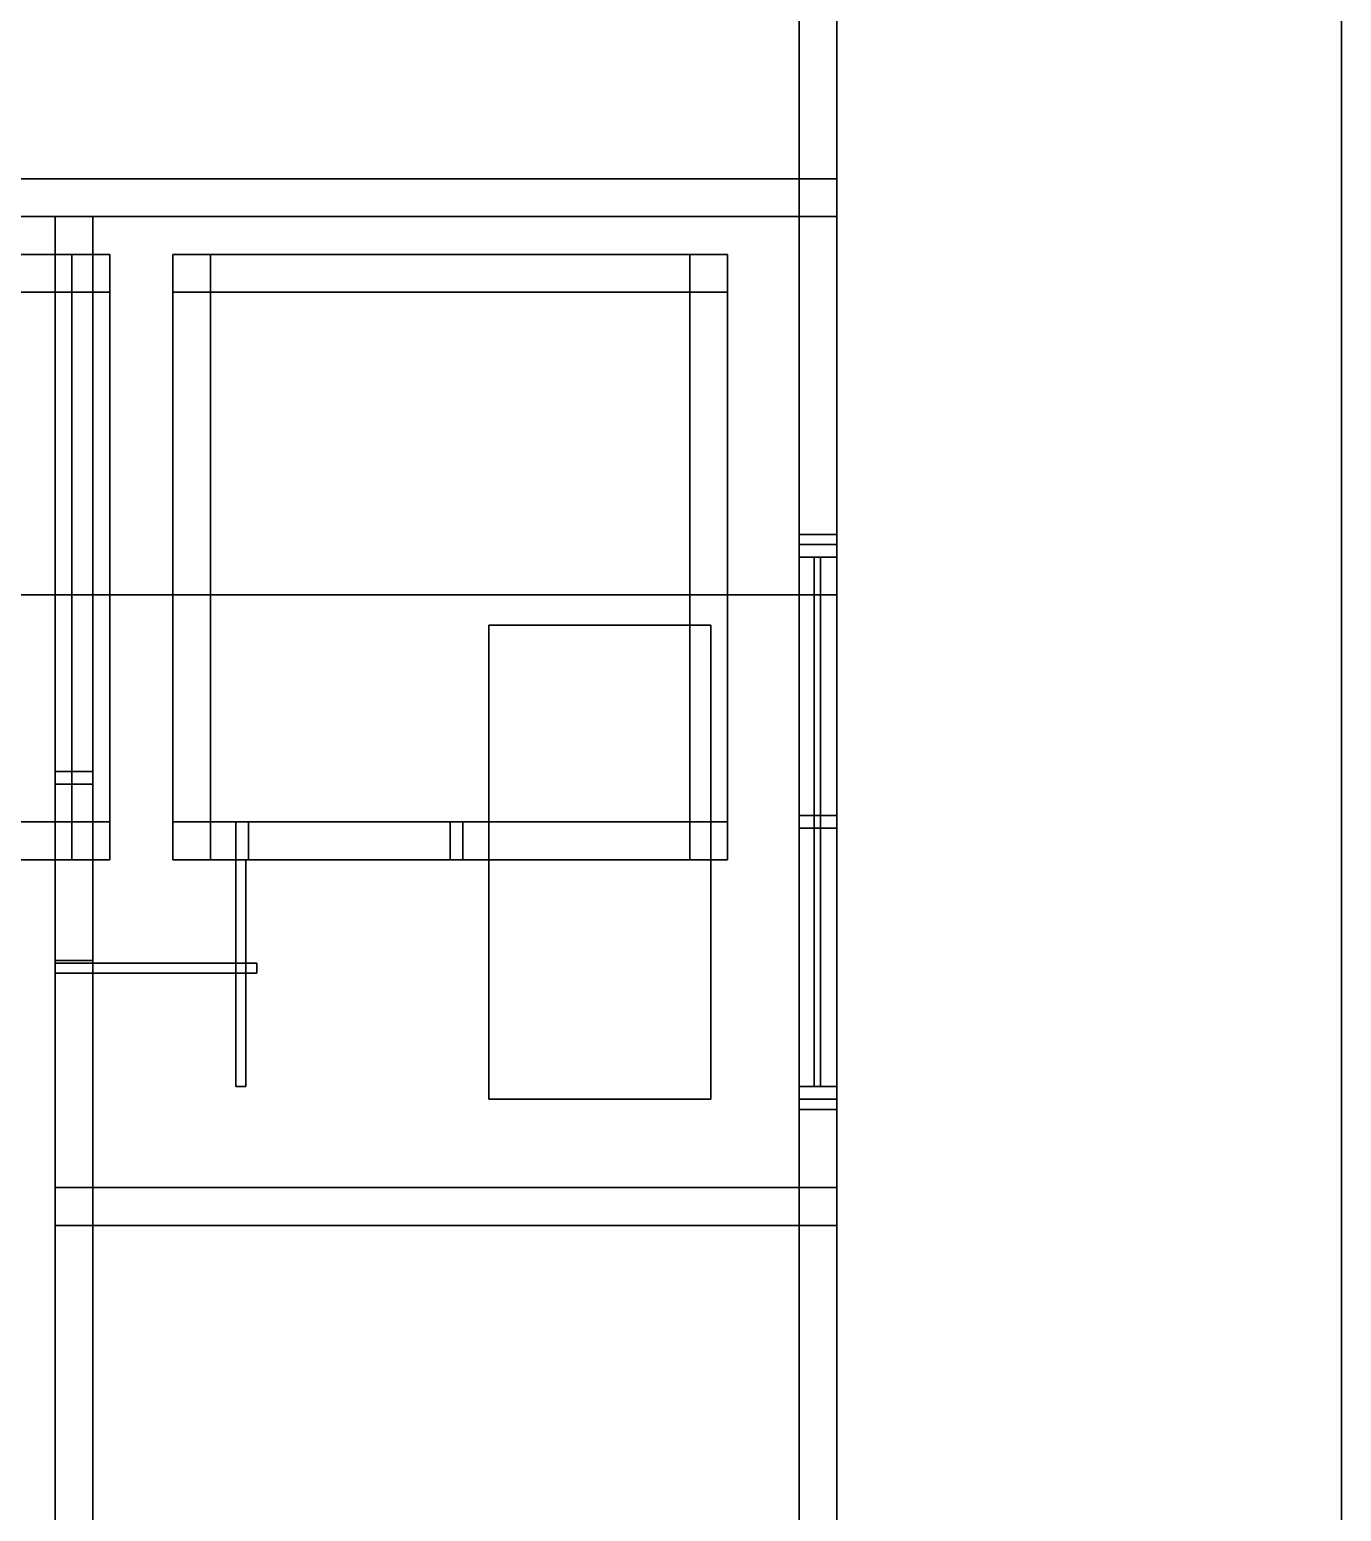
# Model space of a CAD drawing. Header units: metres. Extents: x 0 to 20, y 0 to 50.
# Drawn here: x 14.8 to 20, y 30.87 to 36.74 of the extents above; entities that cross this region are included whole.
import ezdxf

# ---------------------------------------------------------------- set-up
doc = ezdxf.new("R2010")
doc.units = ezdxf.units.M
doc.layers.add('MODELO_3D', color=7, linetype='Continuous')

msp = doc.modelspace()

# ---------------------------------------------------------------- linework, layer by layer
at = {"layer": 'MODELO_3D'}
for points in [[(0, 50, -0.25), (20, 50, -0.25), (20, 0, -0.25), (0, 0, -0.25)], [(20, 50, -0.05), (0, 50, -0.05), (0, 0, -0.05), (20, 0, -0.05)], [(20, 50, -0.25), (20, 50, -0.05), (20, 0, -0.05), (20, 0, -0.25)], [(2, 42, -0.15), (18, 42, -0.15), (18, 12, -0.15), (2, 12, -0.15)], [(18, 42), (2, 42), (2, 12), (18, 12)], [(13.75, 42, 7.05), (18, 42, 7.05), (18, 34.5, 7.05), (13.75, 34.5, 7.05)], [(18, 42, 7.2), (13.75, 42, 7.2), (13.75, 34.5, 7.2), (18, 34.5, 7.2)], [(17.849998, 12), (17.849998, 12, 4), (17.849998, 42, 4), (17.849998, 42)], [(17.849998, 42), (18, 42), (18, 12), (17.849998, 12)], [(18, 42, 4), (17.849998, 42, 4), (17.849998, 12, 4), (18, 12, 4)], [(17.849998, 34.699997, 4.2), (17.849998, 34.699997, 7.05), (17.849998, 42, 7.05), (17.849998, 42, 4.2)], [(17.849998, 42, 4.2), (18, 42, 4.2), (18, 34.699997, 4.2), (17.849998, 34.699997, 4.2)], [(18, 42, 7.05), (17.849998, 42, 7.05), (17.849998, 34.699997, 7.05), (18, 34.699997, 7.05)], [(17.849998, 12, 7.2), (17.849998, 12, 8.1), (17.849998, 42, 8.1), (17.849998, 42, 7.2)], [(17.849998, 42, 7.2), (18, 42, 7.2), (18, 12, 7.2), (17.849998, 12, 7.2)], [(18, 42, 8.1), (17.849998, 42, 8.1), (17.849998, 12, 8.1), (18, 12, 8.1)], [(18, 42, -0.15), (18, 42), (18, 12), (18, 12, -0.15)], [(18, 42), (18, 42, 4), (18, 12, 4), (18, 12)], [(18, 42, 4.2), (18, 42, 7.05), (18, 34.699997, 7.05), (18, 34.699997, 4.2)], [(18, 42, 7.05), (18, 42, 7.2), (18, 34.5, 7.2), (18, 34.5, 7.05)], [(18, 42, 7.2), (18, 42, 8.1), (18, 12, 8.1), (18, 12, 7.2)], [(2, 37, 4), (18, 37, 4), (18, 12, 4), (2, 12, 4)], [(18, 37, 4.2), (2, 37, 4.2), (2, 12, 4.2), (18, 12, 4.2)], [(18, 37, 4), (18, 37, 4.2), (18, 12, 4.2), (18, 12, 4)], [(2, 36.150002), (2, 36.150002, 4), (18, 36.150002, 4), (18, 36.150002)], [(2, 36.150002), (18, 36.150002), (18, 36), (2, 36)], [(18, 36.150002, 4), (2, 36.150002, 4), (2, 36, 4), (18, 36, 4)], [(11, 36.150002, 4.2), (11, 36.150002, 7.05), (18, 36.150002, 7.05), (18, 36.150002, 4.2)], [(11, 36.150002, 4.2), (18, 36.150002, 4.2), (18, 36, 4.2), (11, 36, 4.2)], [(18, 36.150002, 7.05), (11, 36.150002, 7.05), (11, 36, 7.05), (18, 36, 7.05)], [(18, 36.150002), (18, 36.150002, 4), (18, 36, 4), (18, 36)], [(18, 36.150002, 4.2), (18, 36.150002, 7.05), (18, 36, 7.05), (18, 36, 4.2)], [(18, 36), (18, 36, 4), (2, 36, 4), (2, 36)], [(18, 36, 4.2), (18, 36, 7.05), (11, 36, 7.05), (11, 36, 4.2)], [(14.900001, 33.800003, 4.2), (14.900001, 33.800003, 7.05), (14.900001, 36, 7.05), (14.900001, 36, 4.2)], [(14.900001, 36, 4.2), (14.900001, 36, 7.05), (15.05, 36, 7.05), (15.05, 36, 4.2)], [(14.900001, 36, 4.2), (15.05, 36, 4.2), (15.05, 33.800003, 4.2), (14.900001, 33.800003, 4.2)], [(15.05, 36, 7.05), (14.900001, 36, 7.05), (14.900001, 33.800003, 7.05), (15.05, 33.800003, 7.05)], [(15.05, 36, 4.2), (15.05, 36, 7.05), (15.05, 33.800003, 7.05), (15.05, 33.800003, 4.2)], [(12.916666, 35.850002), (12.916666, 35.850002, 4), (15.116667, 35.850002, 4), (15.116667, 35.850002)], [(12.916666, 35.850002), (15.116667, 35.850002), (15.116667, 35.700001), (12.916666, 35.700001)], [(15.116667, 35.850002, 4), (12.916666, 35.850002, 4), (12.916666, 35.700001, 4), (15.116667, 35.700001, 4)], [(14.966667, 33.450001), (14.966667, 33.450001, 4), (14.966667, 35.850002, 4), (14.966667, 35.850002)], [(14.966667, 35.850002), (14.966667, 35.850002, 4), (15.116667, 35.850002, 4), (15.116667, 35.850002)], [(14.966667, 35.850002), (15.116667, 35.850002), (15.116667, 33.450001), (14.966667, 33.450001)], [(15.116667, 35.850002, 4), (14.966667, 35.850002, 4), (14.966667, 33.450001, 4), (15.116667, 33.450001, 4)], [(15.116667, 35.850002), (15.116667, 35.850002, 4), (15.116667, 35.700001, 4), (15.116667, 35.700001)], [(15.116667, 35.850002), (15.116667, 35.850002, 4), (15.116667, 33.450001, 4), (15.116667, 33.450001)], [(15.366667, 35.700001), (15.366667, 35.700001, 4), (15.366667, 35.850002, 4), (15.366667, 35.850002)], [(15.366667, 35.850002), (15.366667, 35.850002, 4), (17.566668, 35.850002, 4), (17.566668, 35.850002)], [(15.366667, 35.850002), (17.566668, 35.850002), (17.566668, 35.700001), (15.366667, 35.700001)], [(17.566668, 35.850002, 4), (15.366667, 35.850002, 4), (15.366667, 35.700001, 4), (17.566668, 35.700001, 4)], [(15.366667, 33.450001), (15.366667, 33.450001, 4), (15.366667, 35.850002, 4), (15.366667, 35.850002)], [(15.366667, 35.850002), (15.366667, 35.850002, 4), (15.516666, 35.850002, 4), (15.516666, 35.850002)], [(15.366667, 35.850002), (15.516666, 35.850002), (15.516666, 33.450001), (15.366667, 33.450001)], [(15.516666, 35.850002, 4), (15.366667, 35.850002, 4), (15.366667, 33.450001, 4), (15.516666, 33.450001, 4)], [(15.516666, 35.850002), (15.516666, 35.850002, 4), (15.516666, 33.450001, 4), (15.516666, 33.450001)], [(17.416666, 33.450001), (17.416666, 33.450001, 4), (17.416666, 35.850002, 4), (17.416666, 35.850002)], [(17.416666, 35.850002), (17.416666, 35.850002, 4), (17.566668, 35.850002, 4), (17.566668, 35.850002)], [(17.416666, 35.850002), (17.566668, 35.850002), (17.566668, 33.450001), (17.416666, 33.450001)], [(17.566668, 35.850002, 4), (17.416666, 35.850002, 4), (17.416666, 33.450001, 4), (17.566668, 33.450001, 4)], [(17.566668, 35.850002), (17.566668, 35.850002, 4), (17.566668, 35.700001, 4), (17.566668, 35.700001)], [(17.566668, 35.850002), (17.566668, 35.850002, 4), (17.566668, 33.450001, 4), (17.566668, 33.450001)], [(15.116667, 35.700001), (15.116667, 35.700001, 4), (12.916666, 35.700001, 4), (12.916666, 35.700001)], [(17.566668, 35.700001), (17.566668, 35.700001, 4), (15.366667, 35.700001, 4), (15.366667, 35.700001)], [(17.849998, 32.459999, 5.065), (17.849998, 32.459999, 5.1), (17.849998, 34.739998, 5.1), (17.849998, 34.739998, 5.065)], [(17.849998, 34.739998, 5.065), (17.849998, 34.739998, 5.1), (18, 34.739998, 5.1), (18, 34.739998, 5.065)], [(17.849998, 34.739998, 5.065), (18, 34.739998, 5.065), (18, 32.459999, 5.065), (17.849998, 32.459999, 5.065)], [(18, 34.739998, 5.1), (17.849998, 34.739998, 5.1), (17.849998, 32.459999, 5.1), (18, 32.459999, 5.1)], [(18, 34.739998, 5.065), (18, 34.739998, 5.1), (18, 32.459999, 5.1), (18, 32.459999, 5.065)], [(17.849998, 34.649998, 5.1), (17.849998, 34.649998, 6.6), (17.849998, 34.700001, 6.6), (17.849998, 34.700001, 5.1)], [(17.849998, 34.700001, 5.1), (17.849998, 34.700001, 6.6), (18, 34.700001, 6.6), (18, 34.700001, 5.1)], [(17.849998, 34.700001, 5.1), (18, 34.700001, 5.1), (18, 34.649998, 5.1), (17.849998, 34.649998, 5.1)], [(18, 34.700001, 6.6), (17.849998, 34.700001, 6.6), (17.849998, 34.649998, 6.6), (18, 34.649998, 6.6)], [(17.849998, 32.5, 4.2), (17.849998, 32.5, 5.1), (17.849998, 34.699997, 5.1), (17.849998, 34.699997, 4.2)], [(17.849998, 34.699997, 4.2), (17.849998, 34.699997, 5.1), (18, 34.699997, 5.1), (18, 34.699997, 4.2)], [(17.849998, 34.699997, 4.2), (18, 34.699997, 4.2), (18, 32.5, 4.2), (17.849998, 32.5, 4.2)], [(18, 34.699997, 5.1), (17.849998, 34.699997, 5.1), (17.849998, 32.5, 5.1), (18, 32.5, 5.1)], [(17.849998, 32.5, 6.6), (17.849998, 32.5, 7.05), (17.849998, 34.699997, 7.05), (17.849998, 34.699997, 6.6)], [(17.849998, 34.699997, 6.6), (17.849998, 34.699997, 7.05), (18, 34.699997, 7.05), (18, 34.699997, 6.6)], [(17.849998, 34.699997, 6.6), (18, 34.699997, 6.6), (18, 32.5, 6.6), (17.849998, 32.5, 6.6)], [(18, 34.699997, 7.05), (17.849998, 34.699997, 7.05), (17.849998, 32.5, 7.05), (18, 32.5, 7.05)], [(17.849998, 32.5, 5.1), (17.849998, 32.5, 5.15), (17.849998, 34.699997, 5.15), (17.849998, 34.699997, 5.1)], [(17.849998, 34.699997, 5.1), (17.849998, 34.699997, 5.15), (18, 34.699997, 5.15), (18, 34.699997, 5.1)], [(17.849998, 34.699997, 5.1), (18, 34.699997, 5.1), (18, 32.5, 5.1), (17.849998, 32.5, 5.1)], [(18, 34.699997, 5.15), (17.849998, 34.699997, 5.15), (17.849998, 32.5, 5.15), (18, 32.5, 5.15)], [(17.849998, 32.5, 6.55), (17.849998, 32.5, 6.6), (17.849998, 34.699997, 6.6), (17.849998, 34.699997, 6.55)], [(17.849998, 34.699997, 6.55), (17.849998, 34.699997, 6.6), (18, 34.699997, 6.6), (18, 34.699997, 6.55)], [(17.849998, 34.699997, 6.55), (18, 34.699997, 6.55), (18, 32.5, 6.55), (17.849998, 32.5, 6.55)], [(18, 34.699997, 6.6), (17.849998, 34.699997, 6.6), (17.849998, 32.5, 6.6), (18, 32.5, 6.6)], [(18, 34.699997, 4.2), (18, 34.699997, 7.05), (17.849998, 34.699997, 7.05), (17.849998, 34.699997, 4.2)], [(18, 34.700001, 5.1), (18, 34.700001, 6.6), (18, 34.649998, 6.6), (18, 34.649998, 5.1)], [(18, 34.699997, 4.2), (18, 34.699997, 5.1), (18, 32.5, 5.1), (18, 32.5, 4.2)], [(18, 34.699997, 6.6), (18, 34.699997, 7.05), (18, 32.5, 7.05), (18, 32.5, 6.6)], [(18, 34.699997, 5.1), (18, 34.699997, 5.15), (18, 32.5, 5.15), (18, 32.5, 5.1)], [(18, 34.699997, 6.55), (18, 34.699997, 6.6), (18, 32.5, 6.6), (18, 32.5, 6.55)], [(18, 34.649998, 5.1), (18, 34.649998, 6.6), (17.849998, 34.649998, 6.6), (17.849998, 34.649998, 5.1)], [(17.91, 32.549999, 5.15), (17.91, 32.549999, 6.55), (17.91, 34.649998, 6.55), (17.91, 34.649998, 5.15)], [(17.91, 34.649998, 5.15), (17.91, 34.649998, 6.55), (17.935001, 34.649998, 6.55), (17.935001, 34.649998, 5.15)], [(17.91, 34.649998, 5.15), (17.935001, 34.649998, 5.15), (17.935001, 32.549999, 5.15), (17.91, 32.549999, 5.15)], [(17.935001, 34.649998, 6.55), (17.91, 34.649998, 6.55), (17.91, 32.549999, 6.55), (17.935001, 32.549999, 6.55)], [(17.935001, 34.649998, 5.15), (17.935001, 34.649998, 6.55), (17.935001, 32.549999, 6.55), (17.935001, 32.549999, 5.15)], [(13.75, 34.5, 7.05), (13.75, 34.5, 7.2), (18, 34.5, 7.2), (18, 34.5, 7.05)], [(13.75, 34.5, 7.05), (18, 34.5, 7.05), (18, 30.300001, 7.05), (13.75, 30.300001, 7.05)], [(18, 34.5, 7.2), (13.75, 34.5, 7.2), (13.75, 30.300001, 7.2), (18, 30.300001, 7.2)], [(18, 34.5, 7.05), (18, 34.5, 7.2), (13.75, 34.5, 7.2), (13.75, 34.5, 7.05)], [(18, 34.5, 7.05), (18, 34.5, 7.2), (18, 30.300001, 7.2), (18, 30.300001, 7.05)], [(16.619999, 32.5, 4.2), (16.619999, 32.5, 4.62), (16.619999, 34.379997, 4.62), (16.619999, 34.379997, 4.2)], [(16.619999, 34.379997, 4.2), (16.619999, 34.379997, 4.62), (17.5, 34.379997, 4.62), (17.5, 34.379997, 4.2)], [(16.619999, 34.379997, 4.2), (17.5, 34.379997, 4.2), (17.5, 32.5, 4.2), (16.619999, 32.5, 4.2)], [(17.5, 34.379997, 4.62), (16.619999, 34.379997, 4.62), (16.619999, 32.5, 4.62), (17.5, 32.5, 4.62)], [(16.619999, 32.5, 4.62), (16.619999, 32.5, 4.77), (16.619999, 34.379997, 4.77), (16.619999, 34.379997, 4.62)], [(16.619999, 34.379997, 4.62), (16.619999, 34.379997, 4.77), (17.5, 34.379997, 4.77), (17.5, 34.379997, 4.62)], [(16.619999, 34.379997, 4.62), (17.5, 34.379997, 4.62), (17.5, 32.5, 4.62), (16.619999, 32.5, 4.62)], [(17.5, 34.379997, 4.77), (16.619999, 34.379997, 4.77), (16.619999, 32.5, 4.77), (17.5, 32.5, 4.77)], [(17.5, 34.379997, 4.2), (17.5, 34.379997, 4.62), (17.5, 32.5, 4.62), (17.5, 32.5, 4.2)], [(17.5, 34.379997, 4.62), (17.5, 34.379997, 4.77), (17.5, 32.5, 4.77), (17.5, 32.5, 4.62)], [(14.900001, 33, 6.3), (14.900001, 33, 7.05), (14.900001, 33.800003, 7.05), (14.900001, 33.800003, 6.3)], [(14.900001, 33.800003, 6.3), (14.900001, 33.800003, 7.05), (15.05, 33.800003, 7.05), (15.05, 33.800003, 6.3)], [(14.900001, 33.800003, 6.3), (15.05, 33.800003, 6.3), (15.05, 33, 6.3), (14.900001, 33, 6.3)], [(15.05, 33.800003, 7.05), (14.900001, 33.800003, 7.05), (14.900001, 33, 7.05), (15.05, 33, 7.05)], [(14.900001, 33.75, 4.2), (14.900001, 33.75, 6.3), (14.900001, 33.800003, 6.3), (14.900001, 33.800003, 4.2)], [(14.900001, 33.800003, 4.2), (14.900001, 33.800003, 6.3), (15.05, 33.800003, 6.3), (15.05, 33.800003, 4.2)], [(14.900001, 33.800003, 4.2), (15.05, 33.800003, 4.2), (15.05, 33.75, 4.2), (14.900001, 33.75, 4.2)], [(15.05, 33.800003, 6.3), (14.900001, 33.800003, 6.3), (14.900001, 33.75, 6.3), (15.05, 33.75, 6.3)], [(14.900001, 33, 4.2), (14.900001, 33, 4.25), (14.900001, 33.800003, 4.25), (14.900001, 33.800003, 4.2)], [(14.900001, 33.800003, 4.2), (14.900001, 33.800003, 4.25), (15.05, 33.800003, 4.25), (15.05, 33.800003, 4.2)], [(14.900001, 33.800003, 4.2), (15.05, 33.800003, 4.2), (15.05, 33, 4.2), (14.900001, 33, 4.2)], [(15.05, 33.800003, 4.25), (14.900001, 33.800003, 4.25), (14.900001, 33, 4.25), (15.05, 33, 4.25)], [(14.900001, 33, 6.25), (14.900001, 33, 6.3), (14.900001, 33.800003, 6.3), (14.900001, 33.800003, 6.25)], [(14.900001, 33.800003, 6.25), (14.900001, 33.800003, 6.3), (15.05, 33.800003, 6.3), (15.05, 33.800003, 6.25)], [(14.900001, 33.800003, 6.25), (15.05, 33.800003, 6.25), (15.05, 33, 6.25), (14.900001, 33, 6.25)], [(15.05, 33.800003, 6.3), (14.900001, 33.800003, 6.3), (14.900001, 33, 6.3), (15.05, 33, 6.3)], [(15.05, 33.800003, 4.2), (15.05, 33.800003, 7.05), (14.900001, 33.800003, 7.05), (14.900001, 33.800003, 4.2)], [(15.05, 33.800003, 6.3), (15.05, 33.800003, 7.05), (15.05, 33, 7.05), (15.05, 33, 6.3)], [(15.05, 33.800003, 4.2), (15.05, 33.800003, 6.3), (15.05, 33.75, 6.3), (15.05, 33.75, 4.2)], [(15.05, 33.800003, 4.2), (15.05, 33.800003, 4.25), (15.05, 33, 4.25), (15.05, 33, 4.2)], [(15.05, 33.800003, 6.25), (15.05, 33.800003, 6.3), (15.05, 33, 6.3), (15.05, 33, 6.25)], [(15.05, 33.75, 4.2), (15.05, 33.75, 6.3), (14.900001, 33.75, 6.3), (14.900001, 33.75, 4.2)], [(17.849998, 33.574997, 5.1), (17.849998, 33.574997, 6.6), (17.849998, 33.625, 6.6), (17.849998, 33.625, 5.1)], [(17.849998, 33.625, 5.1), (17.849998, 33.625, 6.6), (18, 33.625, 6.6), (18, 33.625, 5.1)], [(17.849998, 33.625, 5.1), (18, 33.625, 5.1), (18, 33.574997, 5.1), (17.849998, 33.574997, 5.1)], [(18, 33.625, 6.6), (17.849998, 33.625, 6.6), (17.849998, 33.574997, 6.6), (18, 33.574997, 6.6)], [(18, 33.625, 5.1), (18, 33.625, 6.6), (18, 33.574997, 6.6), (18, 33.574997, 5.1)], [(14.066667, 33.600002), (14.066667, 33.600002, 4), (15.116666, 33.600002, 4), (15.116666, 33.600002)], [(14.066667, 33.600002), (15.116666, 33.600002), (15.116666, 33.450001), (14.066667, 33.450001)], [(15.116666, 33.600002, 4), (14.066667, 33.600002, 4), (14.066667, 33.450001, 4), (15.116666, 33.450001, 4)], [(15.116666, 33.600002), (15.116666, 33.600002, 4), (15.116666, 33.450001, 4), (15.116666, 33.450001)], [(15.366667, 33.450001), (15.366667, 33.450001, 4), (15.366667, 33.600002, 4), (15.366667, 33.600002)], [(15.366667, 33.600002), (15.366667, 33.600002, 4), (15.616667, 33.600002, 4), (15.616667, 33.600002)], [(15.366667, 33.600002), (15.616667, 33.600002), (15.616667, 33.450001), (15.366667, 33.450001)], [(15.616667, 33.600002, 4), (15.366667, 33.600002, 4), (15.366667, 33.450001, 4), (15.616667, 33.450001, 4)], [(15.616667, 33.600002), (15.616667, 33.600002, 4), (15.616667, 33.450001, 4), (15.616667, 33.450001)], [(15.616667, 33.450001), (15.616667, 33.450001, 2.1), (15.616667, 33.600002, 2.1), (15.616667, 33.600002)], [(15.616667, 33.600002), (15.616667, 33.600002, 2.1), (15.666666, 33.600002, 2.1), (15.666666, 33.600002)], [(15.616667, 33.600002), (15.666666, 33.600002), (15.666666, 33.450001), (15.616667, 33.450001)], [(15.666666, 33.600002, 2.1), (15.616667, 33.600002, 2.1), (15.616667, 33.450001, 2.1), (15.666666, 33.450001, 2.1)], [(15.616668, 33.450001, 2.1), (15.616668, 33.450001, 4), (15.616668, 33.600002, 4), (15.616668, 33.600002, 2.1)], [(15.616668, 33.600002, 2.1), (15.616668, 33.600002, 4), (16.516668, 33.600002, 4), (16.516668, 33.600002, 2.1)], [(15.616668, 33.600002, 2.1), (16.516668, 33.600002, 2.1), (16.516668, 33.450001, 2.1), (15.616668, 33.450001, 2.1)], [(16.516668, 33.600002, 4), (15.616668, 33.600002, 4), (15.616668, 33.450001, 4), (16.516668, 33.450001, 4)], [(15.616668, 33.450001), (15.616668, 33.450001, 0.05), (15.616668, 33.600002, 0.05), (15.616668, 33.600002)], [(15.616668, 33.600002), (15.616668, 33.600002, 0.05), (16.516668, 33.600002, 0.05), (16.516668, 33.600002)], [(15.616668, 33.600002), (16.516668, 33.600002), (16.516668, 33.450001), (15.616668, 33.450001)], [(16.516668, 33.600002, 0.05), (15.616668, 33.600002, 0.05), (15.616668, 33.450001, 0.05), (16.516668, 33.450001, 0.05)], [(15.616668, 33.450001, 2.05), (15.616668, 33.450001, 2.1), (15.616668, 33.600002, 2.1), (15.616668, 33.600002, 2.05)], [(15.616668, 33.600002, 2.05), (15.616668, 33.600002, 2.1), (16.516668, 33.600002, 2.1), (16.516668, 33.600002, 2.05)], [(15.616668, 33.600002, 2.05), (16.516668, 33.600002, 2.05), (16.516668, 33.450001, 2.05), (15.616668, 33.450001, 2.05)], [(16.516668, 33.600002, 2.1), (15.616668, 33.600002, 2.1), (15.616668, 33.450001, 2.1), (16.516668, 33.450001, 2.1)], [(15.666666, 33.600002), (15.666666, 33.600002, 2.1), (15.666666, 33.450001, 2.1), (15.666666, 33.450001)], [(16.466667, 33.450001), (16.466667, 33.450001, 2.1), (16.466667, 33.600002, 2.1), (16.466667, 33.600002)], [(16.466667, 33.600002), (16.466667, 33.600002, 2.1), (16.516666, 33.600002, 2.1), (16.516666, 33.600002)], [(16.466667, 33.600002), (16.516666, 33.600002), (16.516666, 33.450001), (16.466667, 33.450001)], [(16.516666, 33.600002, 2.1), (16.466667, 33.600002, 2.1), (16.466667, 33.450001, 2.1), (16.516666, 33.450001, 2.1)], [(16.516666, 33.600002), (16.516666, 33.600002, 2.1), (16.516666, 33.450001, 2.1), (16.516666, 33.450001)], [(16.516666, 33.450001), (16.516666, 33.450001, 4), (16.516666, 33.600002, 4), (16.516666, 33.600002)], [(16.516666, 33.600002), (16.516666, 33.600002, 4), (17.566666, 33.600002, 4), (17.566666, 33.600002)], [(16.516666, 33.600002), (17.566666, 33.600002), (17.566666, 33.450001), (16.516666, 33.450001)], [(17.566666, 33.600002, 4), (16.516666, 33.600002, 4), (16.516666, 33.450001, 4), (17.566666, 33.450001, 4)], [(16.516668, 33.600002, 2.1), (16.516668, 33.600002, 4), (16.516668, 33.450001, 4), (16.516668, 33.450001, 2.1)], [(16.516668, 33.600002), (16.516668, 33.600002, 0.05), (16.516668, 33.450001, 0.05), (16.516668, 33.450001)], [(16.516668, 33.600002, 2.05), (16.516668, 33.600002, 2.1), (16.516668, 33.450001, 2.1), (16.516668, 33.450001, 2.05)], [(17.566666, 33.600002), (17.566666, 33.600002, 4), (17.566666, 33.450001, 4), (17.566666, 33.450001)], [(18, 33.574997, 5.1), (18, 33.574997, 6.6), (17.849998, 33.574997, 6.6), (17.849998, 33.574997, 5.1)], [(15.116666, 33.450001), (15.116666, 33.450001, 4), (14.066667, 33.450001, 4), (14.066667, 33.450001)], [(15.116667, 33.450001), (15.116667, 33.450001, 4), (14.966667, 33.450001, 4), (14.966667, 33.450001)], [(15.616667, 33.450001), (15.616667, 33.450001, 4), (15.366667, 33.450001, 4), (15.366667, 33.450001)], [(15.516666, 33.450001), (15.516666, 33.450001, 4), (15.366667, 33.450001, 4), (15.366667, 33.450001)], [(15.616666, 32.549999), (15.616666, 32.549999, 2.06), (15.616666, 33.450001, 2.06), (15.616666, 33.450001)], [(15.616666, 33.450001), (15.616666, 33.450001, 2.06), (15.656667, 33.450001, 2.06), (15.656667, 33.450001)], [(15.616666, 33.450001), (15.656667, 33.450001), (15.656667, 32.549999), (15.616666, 32.549999)], [(15.656667, 33.450001, 2.06), (15.616666, 33.450001, 2.06), (15.616666, 32.549999, 2.06), (15.656667, 32.549999, 2.06)], [(15.666666, 33.450001), (15.666666, 33.450001, 2.1), (15.616667, 33.450001, 2.1), (15.616667, 33.450001)], [(16.516668, 33.450001, 2.1), (16.516668, 33.450001, 4), (15.616668, 33.450001, 4), (15.616668, 33.450001, 2.1)], [(16.516668, 33.450001), (16.516668, 33.450001, 0.05), (15.616668, 33.450001, 0.05), (15.616668, 33.450001)], [(16.516668, 33.450001, 2.05), (16.516668, 33.450001, 2.1), (15.616668, 33.450001, 2.1), (15.616668, 33.450001, 2.05)], [(15.656667, 33.450001), (15.656667, 33.450001, 2.06), (15.656667, 32.549999, 2.06), (15.656667, 32.549999)], [(16.516666, 33.450001), (16.516666, 33.450001, 2.1), (16.466667, 33.450001, 2.1), (16.466667, 33.450001)], [(17.566666, 33.450001), (17.566666, 33.450001, 4), (16.516666, 33.450001, 4), (16.516666, 33.450001)], [(17.566668, 33.450001), (17.566668, 33.450001, 4), (17.416666, 33.450001, 4), (17.416666, 33.450001)], [(14.900001, 33, 4.2), (14.900001, 33, 6.3), (14.900001, 33.050003, 6.3), (14.900001, 33.050003, 4.2)], [(14.900001, 33.050003, 4.2), (14.900001, 33.050003, 6.3), (15.05, 33.050003, 6.3), (15.05, 33.050003, 4.2)], [(14.900001, 33.050003, 4.2), (15.05, 33.050003, 4.2), (15.05, 33, 4.2), (14.900001, 33, 4.2)], [(15.05, 33.050003, 6.3), (14.900001, 33.050003, 6.3), (14.900001, 33, 6.3), (15.05, 33, 6.3)], [(14.900001, 33, 4.2), (14.900001, 33, 6.26), (14.900001, 33.040001, 6.26), (14.900001, 33.040001, 4.2)], [(14.900001, 33.040001, 4.2), (14.900001, 33.040001, 6.26), (15.7, 33.040001, 6.26), (15.7, 33.040001, 4.2)], [(14.900001, 33.040001, 4.2), (15.7, 33.040001, 4.2), (15.7, 33, 4.2), (14.900001, 33, 4.2)], [(15.7, 33.040001, 6.26), (14.900001, 33.040001, 6.26), (14.900001, 33, 6.26), (15.7, 33, 6.26)], [(15.05, 33.050003, 4.2), (15.05, 33.050003, 6.3), (15.05, 33, 6.3), (15.05, 33, 4.2)], [(15.7, 33.040001, 4.2), (15.7, 33.040001, 6.26), (15.7, 33, 6.26), (15.7, 33, 4.2)], [(14.900001, 29.799999, 4.2), (14.900001, 29.799999, 7.05), (14.900001, 33, 7.05), (14.900001, 33, 4.2)], [(14.900001, 33, 4.2), (14.900001, 33, 7.05), (15.05, 33, 7.05), (15.05, 33, 4.2)], [(14.900001, 33, 4.2), (15.05, 33, 4.2), (15.05, 29.799999, 4.2), (14.900001, 29.799999, 4.2)], [(15.05, 33, 7.05), (14.900001, 33, 7.05), (14.900001, 29.799999, 7.05), (15.05, 29.799999, 7.05)], [(15.05, 33, 6.3), (15.05, 33, 7.05), (14.900001, 33, 7.05), (14.900001, 33, 6.3)], [(15.05, 33, 4.2), (15.05, 33, 6.3), (14.900001, 33, 6.3), (14.900001, 33, 4.2)], [(15.05, 33, 4.2), (15.05, 33, 4.25), (14.900001, 33, 4.25), (14.900001, 33, 4.2)], [(15.05, 33, 6.25), (15.05, 33, 6.3), (14.900001, 33, 6.3), (14.900001, 33, 6.25)], [(15.7, 33, 4.2), (15.7, 33, 6.26), (14.900001, 33, 6.26), (14.900001, 33, 4.2)], [(15.05, 33, 4.2), (15.05, 33, 7.05), (15.05, 29.799999, 7.05), (15.05, 29.799999, 4.2)], [(15.656667, 32.549999), (15.656667, 32.549999, 2.06), (15.616666, 32.549999, 2.06), (15.616666, 32.549999)], [(17.5, 32.5, 4.2), (17.5, 32.5, 4.62), (16.619999, 32.5, 4.62), (16.619999, 32.5, 4.2)], [(17.5, 32.5, 4.62), (17.5, 32.5, 4.77), (16.619999, 32.5, 4.77), (16.619999, 32.5, 4.62)], [(17.849998, 32.5, 5.1), (17.849998, 32.5, 6.6), (17.849998, 32.550003, 6.6), (17.849998, 32.550003, 5.1)], [(17.849998, 32.550003, 5.1), (17.849998, 32.550003, 6.6), (18, 32.550003, 6.6), (18, 32.550003, 5.1)], [(17.849998, 32.550003, 5.1), (18, 32.550003, 5.1), (18, 32.5, 5.1), (17.849998, 32.5, 5.1)], [(18, 32.550003, 6.6), (17.849998, 32.550003, 6.6), (17.849998, 32.5, 6.6), (18, 32.5, 6.6)], [(17.849998, 30.700001, 4.2), (17.849998, 30.700001, 7.05), (17.849998, 32.5, 7.05), (17.849998, 32.5, 4.2)], [(17.849998, 32.5, 4.2), (17.849998, 32.5, 7.05), (18, 32.5, 7.05), (18, 32.5, 4.2)], [(17.849998, 32.5, 4.2), (18, 32.5, 4.2), (18, 30.700001, 4.2), (17.849998, 30.700001, 4.2)], [(18, 32.5, 7.05), (17.849998, 32.5, 7.05), (17.849998, 30.700001, 7.05), (18, 30.700001, 7.05)], [(18, 32.5, 4.2), (18, 32.5, 5.1), (17.849998, 32.5, 5.1), (17.849998, 32.5, 4.2)], [(18, 32.5, 6.6), (18, 32.5, 7.05), (17.849998, 32.5, 7.05), (17.849998, 32.5, 6.6)], [(18, 32.5, 5.1), (18, 32.5, 6.6), (17.849998, 32.5, 6.6), (17.849998, 32.5, 5.1)], [(18, 32.5, 5.1), (18, 32.5, 5.15), (17.849998, 32.5, 5.15), (17.849998, 32.5, 5.1)], [(18, 32.5, 6.55), (18, 32.5, 6.6), (17.849998, 32.5, 6.6), (17.849998, 32.5, 6.55)], [(17.935001, 32.549999, 5.15), (17.935001, 32.549999, 6.55), (17.91, 32.549999, 6.55), (17.91, 32.549999, 5.15)], [(18, 32.550003, 5.1), (18, 32.550003, 6.6), (18, 32.5, 6.6), (18, 32.5, 5.1)], [(18, 32.5, 4.2), (18, 32.5, 7.05), (18, 30.700001, 7.05), (18, 30.700001, 4.2)], [(18, 32.459999, 5.065), (18, 32.459999, 5.1), (17.849998, 32.459999, 5.1), (17.849998, 32.459999, 5.065)], [(14.900001, 32, 4.2), (14.900001, 32, 7.05), (14.900001, 32.150002, 7.05), (14.900001, 32.150002, 4.2)], [(14.900001, 32.150002, 4.2), (14.900001, 32.150002, 7.05), (18, 32.150002, 7.05), (18, 32.150002, 4.2)], [(14.900001, 32.150002, 4.2), (18, 32.150002, 4.2), (18, 32, 4.2), (14.900001, 32, 4.2)], [(18, 32.150002, 7.05), (14.900001, 32.150002, 7.05), (14.900001, 32, 7.05), (18, 32, 7.05)], [(18, 32.150002, 4.2), (18, 32.150002, 7.05), (18, 32, 7.05), (18, 32, 4.2)], [(18, 32, 4.2), (18, 32, 7.05), (14.900001, 32, 7.05), (14.900001, 32, 4.2)]]:
    msp.add_3dface(points, dxfattribs=at)

doc.saveas('drawing.dxf')
